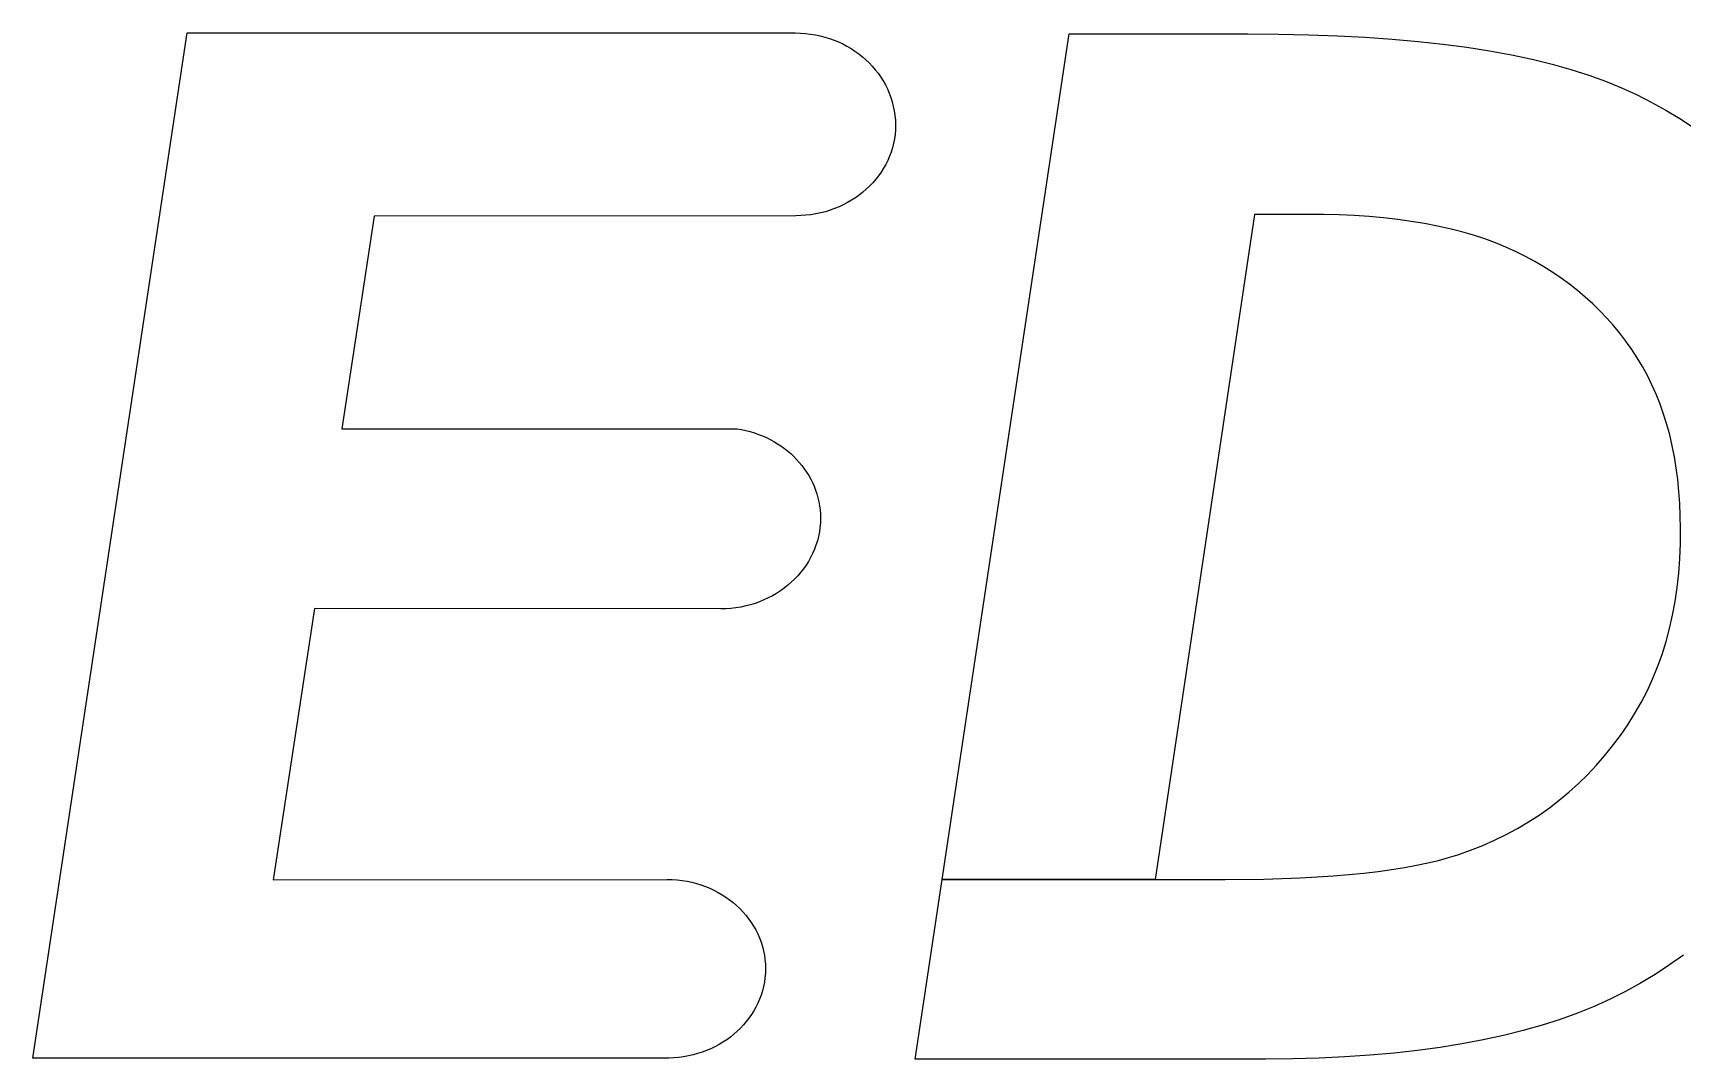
# Model space of a CAD drawing. Header units: millimetres. Extents: x 3 to 237, y -203 to -4.
# Drawn here: x 121.49 to 128.19, y -202.31 to -198.15 of the extents above; entities that cross this region are included whole.
import ezdxf

# ---------------------------------------------------------------- set-up
doc = ezdxf.new("R2010")
doc.units = ezdxf.units.MM
doc.layers.add('BLUETHIRTYONE', color=171, linetype='CONTINUOUS')
doc.layers.add('RED', color=14, linetype='CONTINUOUS')

msp = doc.modelspace()

# ---------------------------------------------------------------- linework, layer by layer
at = {"layer": 'BLUETHIRTYONE', "linetype": 'CONTINUOUS'}
for p, q in [((121.4912, -202.3076), (122.1175, -198.1454)), ((122.1175, -198.1454), (124.5873, -198.1454)), ((124.5873, -198.1454), (124.6081, -198.1459)), ((124.6081, -198.1459), (124.6286, -198.1473)), ((124.6286, -198.1473), (124.6489, -198.1497)), ((124.6489, -198.1497), (124.6688, -198.1529)), ((124.6688, -198.1529), (124.6884, -198.157)), ((124.6884, -198.157), (124.7076, -198.162)), ((124.7076, -198.162), (124.7264, -198.1678)), ((124.7264, -198.1678), (124.7448, -198.1745)), ((124.7448, -198.1745), (124.7628, -198.1819)), ((125.1834, -201.5826), (125.7, -198.1492)), ((125.7, -198.1492), (126.4245, -198.1492)), ((126.4245, -198.1492), (126.55, -198.15)), ((126.55, -198.15), (126.6715, -198.1526)), ((126.6715, -198.1526), (126.7888, -198.1568)), ((126.7888, -198.1568), (126.9021, -198.1627)), ((126.9021, -198.1627), (127.0112, -198.1704)), ((127.0112, -198.1704), (127.1163, -198.1797)), ((124.7628, -198.1819), (124.7802, -198.1901)), ((124.7802, -198.1901), (124.7972, -198.199)), ((124.7972, -198.199), (124.8137, -198.2087)), ((124.8137, -198.2087), (124.8296, -198.219)), ((124.8296, -198.219), (124.8449, -198.23)), ((124.8449, -198.23), (124.8597, -198.2417)), ((127.1163, -198.1797), (127.2172, -198.1908)), ((127.2172, -198.1908), (127.3141, -198.2035)), ((127.3141, -198.2035), (127.4069, -198.218)), ((127.4069, -198.218), (127.4956, -198.2342)), ((127.4956, -198.2342), (127.5802, -198.2521)), ((124.8597, -198.2417), (124.8738, -198.2541)), ((124.8738, -198.2541), (124.8873, -198.267)), ((124.8873, -198.267), (124.9001, -198.2805)), ((124.9001, -198.2805), (124.9122, -198.2946)), ((124.9122, -198.2946), (124.9235, -198.3092)), ((127.5802, -198.2521), (127.6607, -198.2717)), ((127.6607, -198.2717), (127.7372, -198.293)), ((127.7372, -198.293), (127.8096, -198.3161)), ((124.9235, -198.3092), (124.9342, -198.3244)), ((124.9342, -198.3244), (124.944, -198.3401)), ((124.944, -198.3401), (124.9531, -198.3562)), ((124.9531, -198.3562), (124.9613, -198.3728)), ((124.9613, -198.3728), (124.9687, -198.3898)), ((127.8096, -198.3161), (127.878, -198.3409)), ((127.878, -198.3409), (127.9422, -198.3675)), ((127.9422, -198.3675), (128.0038, -198.3958)), ((124.9687, -198.3898), (124.9752, -198.4073)), ((124.9752, -198.4073), (124.9808, -198.4251)), ((124.9808, -198.4251), (124.9854, -198.4433)), ((128.0038, -198.3958), (128.0639, -198.4262)), ((128.0639, -198.4262), (128.1225, -198.4585)), ((124.9854, -198.4433), (124.9892, -198.4618)), ((124.9892, -198.4618), (124.9919, -198.4807)), ((124.9919, -198.4807), (124.9937, -198.4999)), ((124.9937, -198.4999), (124.9944, -198.5193)), ((128.1225, -198.4585), (128.1798, -198.4927)), ((128.1798, -198.4927), (128.2356, -198.5289)), ((124.9897, -198.5753), (124.9861, -198.5934)), ((124.9923, -198.5569), (124.9897, -198.5753)), ((124.9938, -198.5382), (124.9923, -198.5569)), ((124.9944, -198.5193), (124.9938, -198.5382)), ((124.9761, -198.6287), (124.9698, -198.6458)), ((124.9816, -198.6112), (124.9761, -198.6287)), ((124.9861, -198.5934), (124.9816, -198.6112)), ((124.9357, -198.7101), (124.9251, -198.725)), ((124.9454, -198.6947), (124.9357, -198.7101)), ((124.9544, -198.6788), (124.9454, -198.6947)), ((124.9625, -198.6625), (124.9544, -198.6788)), ((124.9698, -198.6458), (124.9625, -198.6625)), ((124.889, -198.7668), (124.8756, -198.7795)), ((124.9018, -198.7534), (124.889, -198.7668)), ((124.9138, -198.7395), (124.9018, -198.7534)), ((124.9251, -198.725), (124.9138, -198.7395)), ((124.7823, -198.843), (124.7648, -198.8511)), ((124.7992, -198.8341), (124.7823, -198.843)), ((124.8157, -198.8245), (124.7992, -198.8341)), ((124.8316, -198.8143), (124.8157, -198.8245)), ((124.8469, -198.8033), (124.8316, -198.8143)), ((124.8616, -198.7917), (124.8469, -198.8033)), ((124.8756, -198.7795), (124.8616, -198.7917)), ((122.8774, -198.8894), (122.7459, -199.7529)), ((124.5893, -198.8875), (122.8774, -198.8894)), ((124.6102, -198.887), (124.5893, -198.8875)), ((124.6307, -198.8856), (124.6102, -198.887)), ((124.651, -198.8832), (124.6307, -198.8856)), ((124.6709, -198.88), (124.651, -198.8832)), ((124.6905, -198.8759), (124.6709, -198.88)), ((124.7097, -198.8709), (124.6905, -198.8759)), ((124.7285, -198.8651), (124.7097, -198.8709)), ((124.7469, -198.8585), (124.7285, -198.8651)), ((124.7648, -198.8511), (124.7469, -198.8585)), ((126.4516, -198.8818), (126.0487, -201.5826)), ((126.6666, -198.8818), (126.4516, -198.8818)), ((126.732, -198.8824), (126.6666, -198.8818)), ((126.7956, -198.8841), (126.732, -198.8824)), ((126.8576, -198.887), (126.7956, -198.8841)), ((126.918, -198.8911), (126.8576, -198.887)), ((126.9767, -198.8964), (126.918, -198.8911)), ((127.0337, -198.9028), (126.9767, -198.8964)), ((127.0891, -198.9105), (127.0337, -198.9028)), ((127.1429, -198.9193), (127.0891, -198.9105)), ((127.195, -198.9293), (127.1429, -198.9193)), ((127.2455, -198.9406), (127.195, -198.9293)), ((127.2944, -198.953), (127.2455, -198.9406)), ((127.3416, -198.9667), (127.2944, -198.953)), ((127.3872, -198.9816), (127.3416, -198.9667)), ((127.4312, -198.9977), (127.3872, -198.9816)), ((127.4735, -199.015), (127.4312, -198.9977)), ((127.5143, -199.0336), (127.4735, -199.015)), ((127.5533, -199.0533), (127.5143, -199.0336)), ((127.5912, -199.0739), (127.5533, -199.0533)), ((127.628, -199.0955), (127.5912, -199.0739)), ((127.6638, -199.118), (127.628, -199.0955)), ((127.6984, -199.1415), (127.6638, -199.118)), ((127.732, -199.1659), (127.6984, -199.1415)), ((127.7645, -199.1914), (127.732, -199.1659)), ((127.7958, -199.2177), (127.7645, -199.1914)), ((127.8261, -199.2451), (127.7958, -199.2177)), ((127.8553, -199.2734), (127.8261, -199.2451)), ((127.8833, -199.3028), (127.8553, -199.2734)), ((127.9103, -199.3331), (127.8833, -199.3028)), ((127.9361, -199.3644), (127.9103, -199.3331)), ((127.9609, -199.3968), (127.9361, -199.3644)), ((127.9845, -199.4301), (127.9609, -199.3968)), ((128.007, -199.4645), (127.9845, -199.4301)), ((128.0282, -199.4999), (128.007, -199.4645)), ((128.0481, -199.5363), (128.0282, -199.4999)), ((128.0666, -199.5739), (128.0481, -199.5363)), ((128.0837, -199.6125), (128.0666, -199.5739)), ((128.0994, -199.6521), (128.0837, -199.6125)), ((128.1138, -199.6928), (128.0994, -199.6521)), ((128.1268, -199.7346), (128.1138, -199.6928)), ((122.7459, -199.7529), (124.3513, -199.7529)), ((124.3513, -199.7529), (124.3692, -199.756)), ((124.3692, -199.756), (124.3868, -199.7597)), ((124.3868, -199.7597), (124.4041, -199.7641)), ((124.4041, -199.7641), (124.421, -199.7692)), ((124.421, -199.7692), (124.4376, -199.775)), ((124.4376, -199.775), (124.4539, -199.7814)), ((124.4539, -199.7814), (124.4698, -199.7884)), ((128.1385, -199.7774), (128.1268, -199.7346)), ((128.1488, -199.8212), (128.1385, -199.7774)), ((124.4698, -199.7884), (124.4852, -199.796)), ((124.4852, -199.796), (124.5003, -199.8042)), ((124.5003, -199.8042), (124.5149, -199.8129)), ((124.5149, -199.8129), (124.5291, -199.8223)), ((124.5291, -199.8223), (124.5428, -199.8321)), ((124.5428, -199.8321), (124.556, -199.8425)), ((124.556, -199.8425), (124.5687, -199.8534)), ((128.1577, -199.8661), (128.1488, -199.8212)), ((124.5687, -199.8534), (124.5808, -199.8647)), ((124.5808, -199.8647), (124.5925, -199.8766)), ((124.5925, -199.8766), (124.6035, -199.8888)), ((124.6035, -199.8888), (124.614, -199.9015)), ((124.614, -199.9015), (124.6239, -199.9147)), ((124.6239, -199.9147), (124.6332, -199.9282)), ((128.1652, -199.9121), (128.1577, -199.8661)), ((128.1714, -199.959), (128.1652, -199.9121)), ((124.6332, -199.9282), (124.6418, -199.9421)), ((124.6418, -199.9421), (124.6498, -199.9564)), ((124.6498, -199.9564), (124.6571, -199.971)), ((124.6571, -199.971), (124.6637, -199.986)), ((128.1762, -200.007), (128.1714, -199.959)), ((124.6637, -199.986), (124.6696, -200.0012)), ((124.6696, -200.0012), (124.6748, -200.0168)), ((124.6748, -200.0168), (124.6792, -200.0326)), ((124.6792, -200.0326), (124.6829, -200.0487)), ((124.6829, -200.0487), (124.6858, -200.0651)), ((128.1796, -200.0561), (128.1762, -200.007)), ((124.6858, -200.0651), (124.6879, -200.0817)), ((124.6879, -200.0817), (124.6891, -200.0985)), ((124.6896, -200.1155), (124.689, -200.1344)), ((124.6891, -200.0985), (124.6896, -200.1155)), ((128.1816, -200.1061), (128.1796, -200.0561)), ((128.1823, -200.1572), (128.1816, -200.1061)), ((124.6849, -200.1715), (124.6813, -200.1896)), ((124.6875, -200.1531), (124.6849, -200.1715)), ((124.689, -200.1344), (124.6875, -200.1531)), ((128.1821, -200.2189), (128.1823, -200.1572)), ((124.6649, -200.2419), (124.6577, -200.2587)), ((124.6713, -200.2248), (124.6649, -200.2419)), ((124.6768, -200.2074), (124.6713, -200.2248)), ((124.6813, -200.1896), (124.6768, -200.2074)), ((128.1798, -200.2794), (128.1821, -200.2189)), ((124.6309, -200.3063), (124.6203, -200.3212)), ((124.6406, -200.2908), (124.6309, -200.3063)), ((124.6496, -200.275), (124.6406, -200.2908)), ((124.6577, -200.2587), (124.6496, -200.275)), ((128.1755, -200.3386), (128.1798, -200.2794)), ((124.5708, -200.3757), (124.5567, -200.3879)), ((124.5842, -200.3629), (124.5708, -200.3757)), ((124.597, -200.3496), (124.5842, -200.3629)), ((124.609, -200.3356), (124.597, -200.3496)), ((124.6203, -200.3212), (124.609, -200.3356)), ((128.1691, -200.3967), (128.1755, -200.3386)), ((124.46, -200.4473), (124.4421, -200.4547)), ((124.4775, -200.4392), (124.46, -200.4473)), ((124.4944, -200.4303), (124.4775, -200.4392)), ((124.5109, -200.4207), (124.4944, -200.4303)), ((124.5267, -200.4104), (124.5109, -200.4207)), ((124.542, -200.3995), (124.5267, -200.4104)), ((124.5567, -200.3879), (124.542, -200.3995)), ((128.1607, -200.4535), (128.1691, -200.3967)), ((122.6352, -200.4818), (122.4661, -201.5845)), ((124.2845, -200.4837), (122.6352, -200.4818)), ((124.3054, -200.4832), (124.2845, -200.4837)), ((124.3259, -200.4817), (124.3054, -200.4832)), ((124.3462, -200.4794), (124.3259, -200.4817)), ((124.3661, -200.4762), (124.3462, -200.4794)), ((124.3857, -200.472), (124.3661, -200.4762)), ((124.4049, -200.4671), (124.3857, -200.472)), ((124.4237, -200.4613), (124.4049, -200.4671)), ((124.4421, -200.4547), (124.4237, -200.4613)), ((128.138, -200.5636), (128.1504, -200.5091)), ((128.1504, -200.5091), (128.1607, -200.4535)), ((128.1236, -200.6167), (128.138, -200.5636)), ((128.1073, -200.6687), (128.1236, -200.6167)), ((128.0686, -200.769), (128.0889, -200.7195)), ((128.0889, -200.7195), (128.1073, -200.6687)), ((128.0464, -200.8172), (128.0686, -200.769)), ((128.0222, -200.8643), (128.0464, -200.8172)), ((127.968, -200.9547), (127.9961, -200.9101)), ((127.9961, -200.9101), (128.0222, -200.8643)), ((127.9381, -200.998), (127.968, -200.9547)), ((127.8737, -201.0809), (127.9065, -201.0403)), ((127.9065, -201.0403), (127.9381, -200.998)), ((127.8042, -201.1574), (127.8395, -201.12)), ((127.8395, -201.12), (127.8737, -201.0809)), ((127.7675, -201.1933), (127.8042, -201.1574)), ((127.6902, -201.2602), (127.7295, -201.2275)), ((127.7295, -201.2275), (127.7675, -201.1933)), ((127.5647, -201.3485), (127.6078, -201.3207)), ((127.6078, -201.3207), (127.6497, -201.2912)), ((127.6497, -201.2912), (127.6902, -201.2602)), ((127.4745, -201.3994), (127.5202, -201.3748)), ((127.5202, -201.3748), (127.5647, -201.3485)), ((127.3294, -201.4637), (127.379, -201.4439)), ((127.379, -201.4439), (127.4274, -201.4224)), ((127.4274, -201.4224), (127.4745, -201.3994)), ((127.11, -201.5249), (127.1564, -201.5152)), ((127.1564, -201.5152), (127.1999, -201.5048)), ((127.1999, -201.5048), (127.2405, -201.4937)), ((127.2405, -201.4937), (127.2783, -201.482)), ((127.2783, -201.482), (127.3294, -201.4637)), ((122.4661, -201.5845), (124.0674, -201.5826)), ((124.0674, -201.5826), (124.0878, -201.583)), ((124.0878, -201.583), (124.108, -201.5844)), ((124.108, -201.5844), (124.1279, -201.5867)), ((124.1279, -201.5867), (124.1475, -201.5899)), ((124.1475, -201.5899), (124.1667, -201.5939)), ((125.0737, -202.3114), (125.1834, -201.5826)), ((125.1834, -201.5826), (126.0487, -201.5826)), ((126.0487, -201.5826), (125.1834, -201.5826)), ((126.0487, -201.5826), (126.3326, -201.5826)), ((126.3326, -201.5826), (126.4905, -201.5809)), ((126.4905, -201.5809), (126.6371, -201.5759)), ((126.6371, -201.5759), (126.7062, -201.5722)), ((126.7062, -201.5722), (126.7724, -201.5677)), ((126.7724, -201.5677), (126.8358, -201.5625)), ((126.8358, -201.5625), (126.8963, -201.5565)), ((126.8963, -201.5565), (126.954, -201.5497)), ((126.954, -201.5497), (127.0088, -201.5422)), ((127.0088, -201.5422), (127.0608, -201.5339)), ((127.0608, -201.5339), (127.11, -201.5249)), ((124.1667, -201.5939), (124.1856, -201.5988)), ((124.1856, -201.5988), (124.2041, -201.6044)), ((124.2041, -201.6044), (124.2222, -201.6109)), ((124.2222, -201.6109), (124.2398, -201.6181)), ((124.2398, -201.6181), (124.257, -201.6261)), ((124.257, -201.6261), (124.2737, -201.6348)), ((124.2737, -201.6348), (124.2899, -201.6442)), ((124.2899, -201.6442), (124.3056, -201.6543)), ((124.3056, -201.6543), (124.3206, -201.665)), ((124.3206, -201.665), (124.3351, -201.6764)), ((124.3351, -201.6764), (124.349, -201.6884)), ((124.349, -201.6884), (124.3622, -201.7009)), ((124.3622, -201.7009), (124.3748, -201.7141)), ((124.3748, -201.7141), (124.3867, -201.7278)), ((124.3867, -201.7278), (124.3978, -201.742)), ((124.3978, -201.742), (124.4082, -201.7567)), ((124.4082, -201.7567), (124.4178, -201.7718)), ((124.4178, -201.7718), (124.4267, -201.7875)), ((124.4267, -201.7875), (124.4347, -201.8035)), ((124.4347, -201.8035), (124.4419, -201.82)), ((124.4419, -201.82), (124.4482, -201.8369)), ((124.4482, -201.8369), (124.4536, -201.8541)), ((124.4536, -201.8541), (124.458, -201.8717)), ((124.458, -201.8717), (124.4616, -201.8896)), ((124.4616, -201.8896), (124.4641, -201.9078)), ((124.4641, -201.9078), (124.4656, -201.9263)), ((128.1948, -201.8894), (128.1378, -201.9296)), ((124.4641, -201.9816), (124.4617, -201.9995)), ((124.4657, -201.9635), (124.4641, -201.9816)), ((124.4656, -201.9263), (124.4662, -201.9451)), ((124.4662, -201.9451), (124.4657, -201.9635)), ((128.0794, -201.9677), (128.0197, -202.0035)), ((128.1378, -201.9296), (128.0794, -201.9677)), ((124.4486, -202.0515), (124.4424, -202.0681)), ((124.4538, -202.0345), (124.4486, -202.0515)), ((124.4582, -202.0172), (124.4538, -202.0345)), ((124.4617, -201.9995), (124.4582, -202.0172)), ((127.9587, -202.0371), (127.8963, -202.0684)), ((128.0197, -202.0035), (127.9587, -202.0371)), ((124.4189, -202.1158), (124.4094, -202.1309)), ((124.4275, -202.1003), (124.4189, -202.1158)), ((124.4354, -202.0844), (124.4275, -202.1003)), ((124.4424, -202.0681), (124.4354, -202.0844)), ((127.7642, -202.1252), (127.6936, -202.1508)), ((127.8318, -202.0977), (127.7642, -202.1252)), ((127.8963, -202.0684), (127.8318, -202.0977)), ((124.3643, -202.1864), (124.3513, -202.1989)), ((124.3767, -202.1733), (124.3643, -202.1864)), ((124.3883, -202.1596), (124.3767, -202.1733)), ((124.3992, -202.1455), (124.3883, -202.1596)), ((124.4094, -202.1309), (124.3992, -202.1455)), ((127.6199, -202.1744), (127.5432, -202.1963)), ((127.6936, -202.1508), (127.6199, -202.1744)), ((124.2774, -202.2527), (124.2609, -202.2616)), ((124.2933, -202.2432), (124.2774, -202.2527)), ((124.3087, -202.2331), (124.2933, -202.2432)), ((124.3235, -202.2223), (124.3087, -202.2331)), ((124.3377, -202.2109), (124.3235, -202.2223)), ((124.3513, -202.1989), (124.3377, -202.2109)), ((127.2948, -202.2504), (127.2059, -202.2647)), ((127.3806, -202.2342), (127.2948, -202.2504)), ((127.4635, -202.2162), (127.3806, -202.2342)), ((127.5432, -202.1963), (127.4635, -202.2162)), ((124.0737, -202.3076), (121.4912, -202.3076)), ((124.0939, -202.3068), (124.0737, -202.3076)), ((124.1139, -202.305), (124.0939, -202.3068)), ((124.1335, -202.3024), (124.1139, -202.305)), ((124.1529, -202.299), (124.1335, -202.3024)), ((124.1719, -202.2947), (124.1529, -202.299)), ((124.1905, -202.2896), (124.1719, -202.2947)), ((124.2088, -202.2837), (124.1905, -202.2896)), ((124.2266, -202.2771), (124.2088, -202.2837)), ((124.244, -202.2697), (124.2266, -202.2771)), ((124.2609, -202.2616), (124.244, -202.2697)), ((126.4975, -202.3114), (125.0737, -202.3114)), ((126.6079, -202.3104), (126.4975, -202.3114)), ((126.7153, -202.3075), (126.6079, -202.3104)), ((126.8195, -202.3028), (126.7153, -202.3075)), ((126.9207, -202.2961), (126.8195, -202.3028)), ((127.0188, -202.2875), (126.9207, -202.2961)), ((127.1139, -202.277), (127.0188, -202.2875)), ((127.2059, -202.2647), (127.1139, -202.277))]:
    msp.add_line(p, q, dxfattribs=at)
at = {"layer": 'RED', "linetype": 'CONTINUOUS'}
for p, q in [((121.4912, -202.3076), (122.1175, -198.1454)), ((122.1175, -198.1454), (124.5873, -198.1454)), ((124.5873, -198.1454), (124.6081, -198.1459)), ((124.6081, -198.1459), (124.6286, -198.1473)), ((124.6286, -198.1473), (124.6489, -198.1497)), ((124.6489, -198.1497), (124.6688, -198.1529)), ((124.6688, -198.1529), (124.6884, -198.157)), ((124.6884, -198.157), (124.7076, -198.162)), ((124.7076, -198.162), (124.7264, -198.1678)), ((124.7264, -198.1678), (124.7448, -198.1745)), ((124.7448, -198.1745), (124.7628, -198.1819)), ((125.1834, -201.5826), (125.7, -198.1492)), ((125.7, -198.1492), (126.4245, -198.1492)), ((126.4245, -198.1492), (126.55, -198.15)), ((126.55, -198.15), (126.6715, -198.1526)), ((126.6715, -198.1526), (126.7888, -198.1568)), ((126.7888, -198.1568), (126.9021, -198.1627)), ((126.9021, -198.1627), (127.0112, -198.1704)), ((127.0112, -198.1704), (127.1163, -198.1797)), ((124.7628, -198.1819), (124.7802, -198.1901)), ((124.7802, -198.1901), (124.7972, -198.199)), ((124.7972, -198.199), (124.8137, -198.2087)), ((124.8137, -198.2087), (124.8296, -198.219)), ((124.8296, -198.219), (124.8449, -198.23)), ((124.8449, -198.23), (124.8597, -198.2417)), ((127.1163, -198.1797), (127.2172, -198.1908)), ((127.2172, -198.1908), (127.3141, -198.2035)), ((127.3141, -198.2035), (127.4069, -198.218)), ((127.4069, -198.218), (127.4956, -198.2342)), ((127.4956, -198.2342), (127.5802, -198.2521)), ((124.8597, -198.2417), (124.8738, -198.2541)), ((124.8738, -198.2541), (124.8873, -198.267)), ((124.8873, -198.267), (124.9001, -198.2805)), ((124.9001, -198.2805), (124.9122, -198.2946)), ((124.9122, -198.2946), (124.9235, -198.3092)), ((127.5802, -198.2521), (127.6607, -198.2717)), ((127.6607, -198.2717), (127.7372, -198.293)), ((127.7372, -198.293), (127.8096, -198.3161)), ((124.9235, -198.3092), (124.9342, -198.3244)), ((124.9342, -198.3244), (124.944, -198.3401)), ((124.944, -198.3401), (124.9531, -198.3562)), ((124.9531, -198.3562), (124.9613, -198.3728)), ((124.9613, -198.3728), (124.9687, -198.3898)), ((127.8096, -198.3161), (127.878, -198.3409)), ((127.878, -198.3409), (127.9422, -198.3675)), ((127.9422, -198.3675), (128.0038, -198.3958)), ((124.9687, -198.3898), (124.9752, -198.4073)), ((124.9752, -198.4073), (124.9808, -198.4251)), ((124.9808, -198.4251), (124.9854, -198.4433)), ((128.0038, -198.3958), (128.0639, -198.4262)), ((128.0639, -198.4262), (128.1225, -198.4585)), ((124.9854, -198.4433), (124.9892, -198.4618)), ((124.9892, -198.4618), (124.9919, -198.4807)), ((124.9919, -198.4807), (124.9937, -198.4999)), ((124.9937, -198.4999), (124.9944, -198.5193)), ((128.1225, -198.4585), (128.1798, -198.4927)), ((128.1798, -198.4927), (128.2356, -198.5289)), ((124.9897, -198.5753), (124.9861, -198.5934)), ((124.9923, -198.5569), (124.9897, -198.5753)), ((124.9938, -198.5382), (124.9923, -198.5569)), ((124.9944, -198.5193), (124.9938, -198.5382)), ((124.9761, -198.6287), (124.9698, -198.6458)), ((124.9816, -198.6112), (124.9761, -198.6287)), ((124.9861, -198.5934), (124.9816, -198.6112)), ((124.9357, -198.7101), (124.9251, -198.725)), ((124.9454, -198.6947), (124.9357, -198.7101)), ((124.9544, -198.6788), (124.9454, -198.6947)), ((124.9625, -198.6625), (124.9544, -198.6788)), ((124.9698, -198.6458), (124.9625, -198.6625)), ((124.889, -198.7668), (124.8756, -198.7795)), ((124.9018, -198.7534), (124.889, -198.7668)), ((124.9138, -198.7395), (124.9018, -198.7534)), ((124.9251, -198.725), (124.9138, -198.7395)), ((124.7823, -198.843), (124.7648, -198.8511)), ((124.7992, -198.8341), (124.7823, -198.843)), ((124.8157, -198.8245), (124.7992, -198.8341)), ((124.8316, -198.8143), (124.8157, -198.8245)), ((124.8469, -198.8033), (124.8316, -198.8143)), ((124.8616, -198.7917), (124.8469, -198.8033)), ((124.8756, -198.7795), (124.8616, -198.7917)), ((122.8774, -198.8894), (122.7459, -199.7529)), ((124.5893, -198.8875), (122.8774, -198.8894)), ((124.6102, -198.887), (124.5893, -198.8875)), ((124.6307, -198.8856), (124.6102, -198.887)), ((124.651, -198.8832), (124.6307, -198.8856)), ((124.6709, -198.88), (124.651, -198.8832)), ((124.6905, -198.8759), (124.6709, -198.88)), ((124.7097, -198.8709), (124.6905, -198.8759)), ((124.7285, -198.8651), (124.7097, -198.8709)), ((124.7469, -198.8585), (124.7285, -198.8651)), ((124.7648, -198.8511), (124.7469, -198.8585)), ((126.4516, -198.8818), (126.0487, -201.5826)), ((126.6666, -198.8818), (126.4516, -198.8818)), ((126.732, -198.8824), (126.6666, -198.8818)), ((126.7956, -198.8841), (126.732, -198.8824)), ((126.8576, -198.887), (126.7956, -198.8841)), ((126.918, -198.8911), (126.8576, -198.887)), ((126.9767, -198.8964), (126.918, -198.8911)), ((127.0337, -198.9028), (126.9767, -198.8964)), ((127.0891, -198.9105), (127.0337, -198.9028)), ((127.1429, -198.9193), (127.0891, -198.9105)), ((127.195, -198.9293), (127.1429, -198.9193)), ((127.2455, -198.9406), (127.195, -198.9293)), ((127.2944, -198.953), (127.2455, -198.9406)), ((127.3416, -198.9667), (127.2944, -198.953)), ((127.3872, -198.9816), (127.3416, -198.9667)), ((127.4312, -198.9977), (127.3872, -198.9816)), ((127.4735, -199.015), (127.4312, -198.9977)), ((127.5143, -199.0336), (127.4735, -199.015)), ((127.5533, -199.0533), (127.5143, -199.0336)), ((127.5912, -199.0739), (127.5533, -199.0533)), ((127.628, -199.0955), (127.5912, -199.0739)), ((127.6638, -199.118), (127.628, -199.0955)), ((127.6984, -199.1415), (127.6638, -199.118)), ((127.732, -199.1659), (127.6984, -199.1415)), ((127.7645, -199.1914), (127.732, -199.1659)), ((127.7958, -199.2177), (127.7645, -199.1914)), ((127.8261, -199.2451), (127.7958, -199.2177)), ((127.8553, -199.2734), (127.8261, -199.2451)), ((127.8833, -199.3028), (127.8553, -199.2734)), ((127.9103, -199.3331), (127.8833, -199.3028)), ((127.9361, -199.3644), (127.9103, -199.3331)), ((127.9609, -199.3968), (127.9361, -199.3644)), ((127.9845, -199.4301), (127.9609, -199.3968)), ((128.007, -199.4645), (127.9845, -199.4301)), ((128.0282, -199.4999), (128.007, -199.4645)), ((128.0481, -199.5363), (128.0282, -199.4999)), ((128.0666, -199.5739), (128.0481, -199.5363)), ((128.0837, -199.6125), (128.0666, -199.5739)), ((128.0994, -199.6521), (128.0837, -199.6125)), ((128.1138, -199.6928), (128.0994, -199.6521)), ((128.1268, -199.7346), (128.1138, -199.6928)), ((122.7459, -199.7529), (124.3513, -199.7529)), ((124.3513, -199.7529), (124.3692, -199.756)), ((124.3692, -199.756), (124.3868, -199.7597)), ((124.3868, -199.7597), (124.4041, -199.7641)), ((124.4041, -199.7641), (124.421, -199.7692)), ((124.421, -199.7692), (124.4376, -199.775)), ((124.4376, -199.775), (124.4539, -199.7814)), ((124.4539, -199.7814), (124.4698, -199.7884)), ((128.1385, -199.7774), (128.1268, -199.7346)), ((128.1488, -199.8212), (128.1385, -199.7774)), ((124.4698, -199.7884), (124.4852, -199.796)), ((124.4852, -199.796), (124.5003, -199.8042)), ((124.5003, -199.8042), (124.5149, -199.8129)), ((124.5149, -199.8129), (124.5291, -199.8223)), ((124.5291, -199.8223), (124.5428, -199.8321)), ((124.5428, -199.8321), (124.556, -199.8425)), ((124.556, -199.8425), (124.5687, -199.8534)), ((128.1577, -199.8661), (128.1488, -199.8212)), ((124.5687, -199.8534), (124.5808, -199.8647)), ((124.5808, -199.8647), (124.5925, -199.8766)), ((124.5925, -199.8766), (124.6035, -199.8888)), ((124.6035, -199.8888), (124.614, -199.9015)), ((124.614, -199.9015), (124.6239, -199.9147)), ((124.6239, -199.9147), (124.6332, -199.9282)), ((128.1652, -199.9121), (128.1577, -199.8661)), ((128.1714, -199.959), (128.1652, -199.9121)), ((124.6332, -199.9282), (124.6418, -199.9421)), ((124.6418, -199.9421), (124.6498, -199.9564)), ((124.6498, -199.9564), (124.6571, -199.971)), ((124.6571, -199.971), (124.6637, -199.986)), ((128.1762, -200.007), (128.1714, -199.959)), ((124.6637, -199.986), (124.6696, -200.0012)), ((124.6696, -200.0012), (124.6748, -200.0168)), ((124.6748, -200.0168), (124.6792, -200.0326)), ((124.6792, -200.0326), (124.6829, -200.0487)), ((124.6829, -200.0487), (124.6858, -200.0651)), ((128.1796, -200.0561), (128.1762, -200.007)), ((124.6858, -200.0651), (124.6879, -200.0817)), ((124.6879, -200.0817), (124.6891, -200.0985)), ((124.6896, -200.1155), (124.689, -200.1344)), ((124.6891, -200.0985), (124.6896, -200.1155)), ((128.1816, -200.1061), (128.1796, -200.0561)), ((128.1823, -200.1572), (128.1816, -200.1061)), ((124.6849, -200.1715), (124.6813, -200.1896)), ((124.6875, -200.1531), (124.6849, -200.1715)), ((124.689, -200.1344), (124.6875, -200.1531)), ((128.1821, -200.2189), (128.1823, -200.1572)), ((124.6649, -200.2419), (124.6577, -200.2587)), ((124.6713, -200.2248), (124.6649, -200.2419)), ((124.6768, -200.2074), (124.6713, -200.2248)), ((124.6813, -200.1896), (124.6768, -200.2074)), ((128.1798, -200.2794), (128.1821, -200.2189)), ((124.6309, -200.3063), (124.6203, -200.3212)), ((124.6406, -200.2908), (124.6309, -200.3063)), ((124.6496, -200.275), (124.6406, -200.2908)), ((124.6577, -200.2587), (124.6496, -200.275)), ((128.1755, -200.3386), (128.1798, -200.2794)), ((124.5708, -200.3757), (124.5567, -200.3879)), ((124.5842, -200.3629), (124.5708, -200.3757)), ((124.597, -200.3496), (124.5842, -200.3629)), ((124.609, -200.3356), (124.597, -200.3496)), ((124.6203, -200.3212), (124.609, -200.3356)), ((128.1691, -200.3967), (128.1755, -200.3386)), ((124.46, -200.4473), (124.4421, -200.4547)), ((124.4775, -200.4392), (124.46, -200.4473)), ((124.4944, -200.4303), (124.4775, -200.4392)), ((124.5109, -200.4207), (124.4944, -200.4303)), ((124.5267, -200.4104), (124.5109, -200.4207)), ((124.542, -200.3995), (124.5267, -200.4104)), ((124.5567, -200.3879), (124.542, -200.3995)), ((128.1607, -200.4535), (128.1691, -200.3967)), ((122.6352, -200.4818), (122.4661, -201.5845)), ((124.2845, -200.4837), (122.6352, -200.4818)), ((124.3054, -200.4832), (124.2845, -200.4837)), ((124.3259, -200.4817), (124.3054, -200.4832)), ((124.3462, -200.4794), (124.3259, -200.4817)), ((124.3661, -200.4762), (124.3462, -200.4794)), ((124.3857, -200.472), (124.3661, -200.4762)), ((124.4049, -200.4671), (124.3857, -200.472)), ((124.4237, -200.4613), (124.4049, -200.4671)), ((124.4421, -200.4547), (124.4237, -200.4613)), ((128.138, -200.5636), (128.1504, -200.5091)), ((128.1504, -200.5091), (128.1607, -200.4535)), ((128.1236, -200.6167), (128.138, -200.5636)), ((128.1073, -200.6687), (128.1236, -200.6167)), ((128.0686, -200.769), (128.0889, -200.7195)), ((128.0889, -200.7195), (128.1073, -200.6687)), ((128.0464, -200.8172), (128.0686, -200.769)), ((128.0222, -200.8643), (128.0464, -200.8172)), ((127.968, -200.9547), (127.9961, -200.9101)), ((127.9961, -200.9101), (128.0222, -200.8643)), ((127.9381, -200.998), (127.968, -200.9547)), ((127.8737, -201.0809), (127.9065, -201.0403)), ((127.9065, -201.0403), (127.9381, -200.998)), ((127.8042, -201.1574), (127.8395, -201.12)), ((127.8395, -201.12), (127.8737, -201.0809)), ((127.7675, -201.1933), (127.8042, -201.1574)), ((127.6902, -201.2602), (127.7295, -201.2275)), ((127.7295, -201.2275), (127.7675, -201.1933)), ((127.5647, -201.3485), (127.6078, -201.3207)), ((127.6078, -201.3207), (127.6497, -201.2912)), ((127.6497, -201.2912), (127.6902, -201.2602)), ((127.4745, -201.3994), (127.5202, -201.3748)), ((127.5202, -201.3748), (127.5647, -201.3485)), ((127.3294, -201.4637), (127.379, -201.4439)), ((127.379, -201.4439), (127.4274, -201.4224)), ((127.4274, -201.4224), (127.4745, -201.3994)), ((127.11, -201.5249), (127.1564, -201.5152)), ((127.1564, -201.5152), (127.1999, -201.5048)), ((127.1999, -201.5048), (127.2405, -201.4937)), ((127.2405, -201.4937), (127.2783, -201.482)), ((127.2783, -201.482), (127.3294, -201.4637)), ((122.4661, -201.5845), (124.0674, -201.5826)), ((124.0674, -201.5826), (124.0878, -201.583)), ((124.0878, -201.583), (124.108, -201.5844)), ((124.108, -201.5844), (124.1279, -201.5867)), ((124.1279, -201.5867), (124.1475, -201.5899)), ((124.1475, -201.5899), (124.1667, -201.5939)), ((125.0737, -202.3114), (125.1834, -201.5826)), ((125.1834, -201.5826), (126.0487, -201.5826)), ((126.0487, -201.5826), (125.1834, -201.5826)), ((126.0487, -201.5826), (126.3326, -201.5826)), ((126.3326, -201.5826), (126.4905, -201.5809)), ((126.4905, -201.5809), (126.6371, -201.5759)), ((126.6371, -201.5759), (126.7062, -201.5722)), ((126.7062, -201.5722), (126.7724, -201.5677)), ((126.7724, -201.5677), (126.8358, -201.5625)), ((126.8358, -201.5625), (126.8963, -201.5565)), ((126.8963, -201.5565), (126.954, -201.5497)), ((126.954, -201.5497), (127.0088, -201.5422)), ((127.0088, -201.5422), (127.0608, -201.5339)), ((127.0608, -201.5339), (127.11, -201.5249)), ((124.1667, -201.5939), (124.1856, -201.5988)), ((124.1856, -201.5988), (124.2041, -201.6044)), ((124.2041, -201.6044), (124.2222, -201.6109)), ((124.2222, -201.6109), (124.2398, -201.6181)), ((124.2398, -201.6181), (124.257, -201.6261)), ((124.257, -201.6261), (124.2737, -201.6348)), ((124.2737, -201.6348), (124.2899, -201.6442)), ((124.2899, -201.6442), (124.3056, -201.6543)), ((124.3056, -201.6543), (124.3206, -201.665)), ((124.3206, -201.665), (124.3351, -201.6764)), ((124.3351, -201.6764), (124.349, -201.6884)), ((124.349, -201.6884), (124.3622, -201.7009)), ((124.3622, -201.7009), (124.3748, -201.7141)), ((124.3748, -201.7141), (124.3867, -201.7278)), ((124.3867, -201.7278), (124.3978, -201.742)), ((124.3978, -201.742), (124.4082, -201.7567)), ((124.4082, -201.7567), (124.4178, -201.7718)), ((124.4178, -201.7718), (124.4267, -201.7875)), ((124.4267, -201.7875), (124.4347, -201.8035)), ((124.4347, -201.8035), (124.4419, -201.82)), ((124.4419, -201.82), (124.4482, -201.8369)), ((124.4482, -201.8369), (124.4536, -201.8541)), ((124.4536, -201.8541), (124.458, -201.8717)), ((124.458, -201.8717), (124.4616, -201.8896)), ((124.4616, -201.8896), (124.4641, -201.9078)), ((124.4641, -201.9078), (124.4656, -201.9263)), ((128.1948, -201.8894), (128.1378, -201.9296)), ((124.4641, -201.9816), (124.4617, -201.9995)), ((124.4657, -201.9635), (124.4641, -201.9816)), ((124.4656, -201.9263), (124.4662, -201.9451)), ((124.4662, -201.9451), (124.4657, -201.9635)), ((128.0794, -201.9677), (128.0197, -202.0035)), ((128.1378, -201.9296), (128.0794, -201.9677)), ((124.4486, -202.0515), (124.4424, -202.0681)), ((124.4538, -202.0345), (124.4486, -202.0515)), ((124.4582, -202.0172), (124.4538, -202.0345)), ((124.4617, -201.9995), (124.4582, -202.0172)), ((127.9587, -202.0371), (127.8963, -202.0684)), ((128.0197, -202.0035), (127.9587, -202.0371)), ((124.4189, -202.1158), (124.4094, -202.1309)), ((124.4275, -202.1003), (124.4189, -202.1158)), ((124.4354, -202.0844), (124.4275, -202.1003)), ((124.4424, -202.0681), (124.4354, -202.0844)), ((127.7642, -202.1252), (127.6936, -202.1508)), ((127.8318, -202.0977), (127.7642, -202.1252)), ((127.8963, -202.0684), (127.8318, -202.0977)), ((124.3643, -202.1864), (124.3513, -202.1989)), ((124.3767, -202.1733), (124.3643, -202.1864)), ((124.3883, -202.1596), (124.3767, -202.1733)), ((124.3992, -202.1455), (124.3883, -202.1596)), ((124.4094, -202.1309), (124.3992, -202.1455)), ((127.6199, -202.1744), (127.5432, -202.1963)), ((127.6936, -202.1508), (127.6199, -202.1744)), ((124.2774, -202.2527), (124.2609, -202.2616)), ((124.2933, -202.2432), (124.2774, -202.2527)), ((124.3087, -202.2331), (124.2933, -202.2432)), ((124.3235, -202.2223), (124.3087, -202.2331)), ((124.3377, -202.2109), (124.3235, -202.2223)), ((124.3513, -202.1989), (124.3377, -202.2109)), ((127.2948, -202.2504), (127.2059, -202.2647)), ((127.3806, -202.2342), (127.2948, -202.2504)), ((127.4635, -202.2162), (127.3806, -202.2342)), ((127.5432, -202.1963), (127.4635, -202.2162)), ((124.0737, -202.3076), (121.4912, -202.3076)), ((124.0939, -202.3068), (124.0737, -202.3076)), ((124.1139, -202.305), (124.0939, -202.3068)), ((124.1335, -202.3024), (124.1139, -202.305)), ((124.1529, -202.299), (124.1335, -202.3024)), ((124.1719, -202.2947), (124.1529, -202.299)), ((124.1905, -202.2896), (124.1719, -202.2947)), ((124.2088, -202.2837), (124.1905, -202.2896)), ((124.2266, -202.2771), (124.2088, -202.2837)), ((124.244, -202.2697), (124.2266, -202.2771)), ((124.2609, -202.2616), (124.244, -202.2697)), ((126.4975, -202.3114), (125.0737, -202.3114)), ((126.6079, -202.3104), (126.4975, -202.3114)), ((126.7153, -202.3075), (126.6079, -202.3104)), ((126.8195, -202.3028), (126.7153, -202.3075)), ((126.9207, -202.2961), (126.8195, -202.3028)), ((127.0188, -202.2875), (126.9207, -202.2961)), ((127.1139, -202.277), (127.0188, -202.2875)), ((127.2059, -202.2647), (127.1139, -202.277))]:
    msp.add_line(p, q, dxfattribs=at)

doc.saveas('drawing.dxf')
